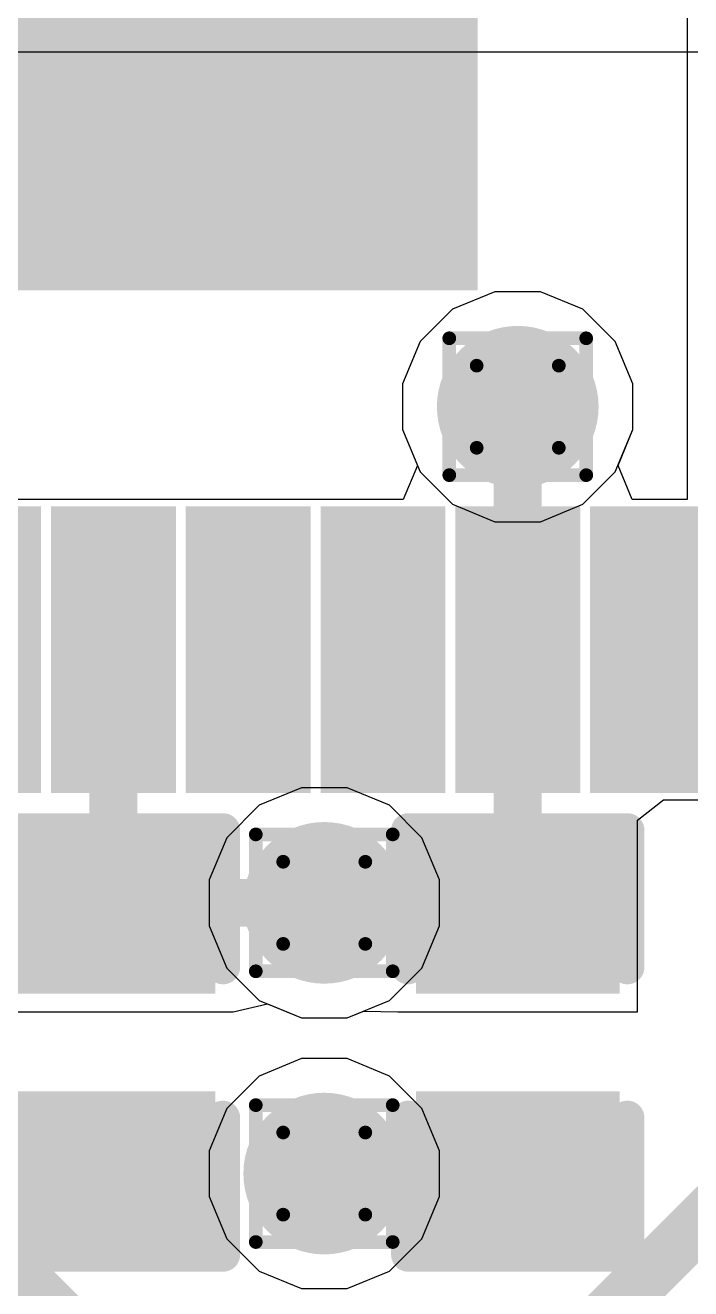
# Model space of a CAD drawing. Header units: inches. Extents: x -22 to 5433, y -13 to 5447.
# Drawn here: x 11.717 to 14.186, y 6.071 to 10.76 of the extents above; entities that cross this region are included whole.
import ezdxf

# ---------------------------------------------------------------- set-up
doc = ezdxf.new("R2010")
doc.units = ezdxf.units.IN
for name, color, linetype in [('Bottom Layer', 5, 'Continuous'), ('Drill Drawing', 1, 'Continuous'), ('Ground', 16, 'Continuous'), ('Power', 76, 'Continuous'), ('Top Layer', 1, 'Continuous'), ('Top Overlay', 2, 'Continuous'), ('Top Paste', 8, 'Continuous'), ('Top Solder', 216, 'Continuous'), ('Via Holes', 16, 'Continuous')]:
    doc.layers.add(name, color=color, linetype=linetype)

msp = doc.modelspace()

# ---------------------------------------------------------------- hatches: boundary and pattern name
at = {"layer": 'Bottom Layer'}
h = msp.add_hatch(color=5, dxfattribs=at)
edge = h.paths.add_edge_path()
edge.add_arc((13.5438, 9.3442), 0.3, 0, 360)
h = msp.add_hatch(color=5, dxfattribs=at)
edge = h.paths.add_edge_path()
edge.add_arc((12.8259, 7.5029), 0.3, 0, 360)
h = msp.add_hatch(color=5, dxfattribs=at)
edge = h.paths.add_edge_path()
edge.add_arc((12.8259, 6.4981), 0.3, 0, 360)
at = {"layer": 'Ground'}
h = msp.add_hatch(color=16, dxfattribs=at)
edge = h.paths.add_edge_path()
edge.add_arc((13.5438, 9.3442), 0.3, 0, 360)
h = msp.add_hatch(color=16, dxfattribs=at)
edge = h.paths.add_edge_path()
edge.add_arc((12.8259, 7.5029), 0.3, 0, 360)
h = msp.add_hatch(color=16, dxfattribs=at)
edge = h.paths.add_edge_path()
edge.add_arc((12.8259, 6.4981), 0.3, 0, 360)
at = {"layer": 'Power'}
h = msp.add_hatch(color=76, dxfattribs=at)
edge = h.paths.add_edge_path()
edge.add_arc((13.5438, 9.3442), 0.3, 0, 360)
h = msp.add_hatch(color=76, dxfattribs=at)
edge = h.paths.add_edge_path()
edge.add_arc((12.8259, 7.5029), 0.3, 0, 360)
h = msp.add_hatch(color=76, dxfattribs=at)
edge = h.paths.add_edge_path()
edge.add_arc((12.8259, 6.4981), 0.3, 0, 360)
at = {"layer": 'Top Layer'}
for points in [[(7.2938, 15.8775), (13.2938, 15.8775), (13.2938, 9.8775), (7.2938, 9.8775)], [(11.9138, 8.8725), (12.1738, 8.8725), (12.1738, 8.0125), (11.9138, 8.0125)], [(12.4138, 8.8725), (12.6738, 8.8725), (12.6738, 8.0125), (12.4138, 8.0125)], [(12.9138, 8.8725), (13.1738, 8.8725), (13.1738, 8.0125), (12.9138, 8.0125)], [(13.4138, 8.8725), (13.6738, 8.8725), (13.6738, 8.0125), (13.4138, 8.0125)], [(13.9138, 8.8725), (14.1738, 8.8725), (14.1738, 8.0125), (13.9138, 8.0125)], [(12.3613, 7.226), (11.7263, 7.226), (11.7263, 7.6832), (12.3613, 7.6832)], [(13.8613, 7.226), (13.2263, 7.226), (13.2263, 7.6832), (13.8613, 7.6832)], [(12.3613, 6.2862), (11.7263, 6.2862), (11.7263, 6.7434), (12.3613, 6.7434)], [(13.8613, 6.2862), (13.2263, 6.2862), (13.2263, 6.7434), (13.8613, 6.7434)]]:
    msp.add_hatch(color=1, dxfattribs=at).paths.add_polyline_path(points)
h = msp.add_hatch(color=1, dxfattribs=at)
edge = h.paths.add_edge_path()
edge.add_arc((13.5438, 9.3442), 0.3, 0, 360)
h = msp.add_hatch(color=1, dxfattribs=at)
edge = h.paths.add_edge_path()
edge.add_arc((12.8259, 7.5029), 0.3, 0, 360)
h = msp.add_hatch(color=1, dxfattribs=at)
edge = h.paths.add_edge_path()
edge.add_arc((12.8259, 6.4981), 0.3, 0, 360)
at = {"layer": 'Top Paste'}
for points in [[(11.9138, 8.8725), (12.1738, 8.8725), (12.1738, 8.0125), (11.9138, 8.0125)], [(12.4138, 8.8725), (12.6738, 8.8725), (12.6738, 8.0125), (12.4138, 8.0125)], [(12.9138, 8.8725), (13.1738, 8.8725), (13.1738, 8.0125), (12.9138, 8.0125)], [(13.4138, 8.8725), (13.6738, 8.8725), (13.6738, 8.0125), (13.4138, 8.0125)], [(13.9138, 8.8725), (14.1738, 8.8725), (14.1738, 8.0125), (13.9138, 8.0125)], [(12.3613, 7.226), (11.7263, 7.226), (11.7263, 7.6832), (12.3613, 7.6832)], [(13.8613, 7.226), (13.2263, 7.226), (13.2263, 7.6832), (13.8613, 7.6832)], [(12.3613, 6.2862), (11.7263, 6.2862), (11.7263, 6.7434), (12.3613, 6.7434)], [(13.8613, 6.2862), (13.2263, 6.2862), (13.2263, 6.7434), (13.8613, 6.7434)]]:
    msp.add_hatch(color=8, dxfattribs=at).paths.add_polyline_path(points)
at = {"layer": 'Top Solder'}
for points in [[(7.1922, 15.9791), (13.3954, 15.9791), (13.3954, 9.7759), (7.1922, 9.7759)], [(11.3122, 8.9741), (11.7754, 8.9741), (11.7754, 7.9109), (11.3122, 7.9109)], [(11.8122, 8.9741), (12.2754, 8.9741), (12.2754, 7.9109), (11.8122, 7.9109)], [(12.3122, 8.9741), (12.7754, 8.9741), (12.7754, 7.9109), (12.3122, 7.9109)], [(12.8122, 8.9741), (13.2754, 8.9741), (13.2754, 7.9109), (12.8122, 7.9109)], [(13.3122, 8.9741), (13.7754, 8.9741), (13.7754, 7.9109), (13.3122, 7.9109)], [(13.8122, 8.9741), (14.2754, 8.9741), (14.2754, 7.9109), (13.8122, 7.9109)], [(12.4213, 7.166), (11.6663, 7.166), (11.6663, 7.7432), (12.4213, 7.7432)], [(13.9213, 7.166), (13.1663, 7.166), (13.1663, 7.7432), (13.9213, 7.7432)], [(12.4213, 6.2262), (11.6663, 6.2262), (11.6663, 6.8034), (12.4213, 6.8034)], [(13.9213, 6.2262), (13.1663, 6.2262), (13.1663, 6.8034), (13.9213, 6.8034)]]:
    msp.add_hatch(color=216, dxfattribs=at).paths.add_polyline_path(points)
at = {"layer": 'Via Holes'}
h = msp.add_hatch(color=7, dxfattribs=at)
edge = h.paths.add_edge_path()
edge.add_arc((13.5438, 9.3442), 0.15, 0, 360)
h = msp.add_hatch(color=7, dxfattribs=at)
edge = h.paths.add_edge_path()
edge.add_arc((12.8259, 7.5029), 0.15, 0, 360)
h = msp.add_hatch(color=7, dxfattribs=at)
edge = h.paths.add_edge_path()
edge.add_arc((12.8259, 6.4981), 0.15, 0, 360)

# ---------------------------------------------------------------- linework, layer by layer
at = {"layer": 'Bottom Layer'}
msp.add_lwpolyline([(13.2344, 5.3309, 0.2032, 0.2032, 0), (14.2988, 6.3953, 0.2032, 0.2032, 0)], format="xyseb", dxfattribs=at)
at = {"layer": 'Drill Drawing'}
for points in [[(13.2898, 9.5982, 0.0508, 0.0508, 0), (13.7978, 9.5982, 0.0508, 0.0508, 0)], [(13.2898, 9.0902, 0.0508, 0.0508, 0), (13.2898, 9.5982, 0.0508, 0.0508, 0)], [(13.7978, 9.0902, 0.0508, 0.0508, 0), (13.7978, 9.5982, 0.0508, 0.0508, 0)], [(13.3914, 9.4966, 0.0508, 0.0508, 0), (13.6962, 9.4966, 0.0508, 0.0508, 0)], [(13.3914, 9.1918, 0.0508, 0.0508, 0), (13.3914, 9.4966, 0.0508, 0.0508, 0)], [(13.6962, 9.1918, 0.0508, 0.0508, 0), (13.6962, 9.4966, 0.0508, 0.0508, 0)], [(13.3914, 9.1918, 0.0508, 0.0508, 0), (13.6962, 9.1918, 0.0508, 0.0508, 0)], [(13.2898, 9.0902, 0.0508, 0.0508, 0), (13.7978, 9.0902, 0.0508, 0.0508, 0)], [(12.5719, 7.7569, 0.0508, 0.0508, 0), (13.0799, 7.7569, 0.0508, 0.0508, 0)], [(12.5719, 7.2489, 0.0508, 0.0508, 0), (12.5719, 7.7569, 0.0508, 0.0508, 0)], [(13.0799, 7.2489, 0.0508, 0.0508, 0), (13.0799, 7.7569, 0.0508, 0.0508, 0)], [(12.6735, 7.6553, 0.0508, 0.0508, 0), (12.9783, 7.6553, 0.0508, 0.0508, 0)], [(12.6735, 7.3505, 0.0508, 0.0508, 0), (12.6735, 7.6553, 0.0508, 0.0508, 0)], [(12.9783, 7.3505, 0.0508, 0.0508, 0), (12.9783, 7.6553, 0.0508, 0.0508, 0)], [(12.6735, 7.3505, 0.0508, 0.0508, 0), (12.9783, 7.3505, 0.0508, 0.0508, 0)], [(12.5719, 7.2489, 0.0508, 0.0508, 0), (13.0799, 7.2489, 0.0508, 0.0508, 0)], [(12.5719, 6.7521, 0.0508, 0.0508, 0), (13.0799, 6.7521, 0.0508, 0.0508, 0)], [(12.5719, 6.2441, 0.0508, 0.0508, 0), (12.5719, 6.7521, 0.0508, 0.0508, 0)], [(13.0799, 6.2441, 0.0508, 0.0508, 0), (13.0799, 6.7521, 0.0508, 0.0508, 0)], [(12.6735, 6.6505, 0.0508, 0.0508, 0), (12.9783, 6.6505, 0.0508, 0.0508, 0)], [(12.6735, 6.3457, 0.0508, 0.0508, 0), (12.6735, 6.6505, 0.0508, 0.0508, 0)], [(12.9783, 6.3457, 0.0508, 0.0508, 0), (12.9783, 6.6505, 0.0508, 0.0508, 0)], [(12.6735, 6.3457, 0.0508, 0.0508, 0), (12.9783, 6.3457, 0.0508, 0.0508, 0)], [(12.5719, 6.2441, 0.0508, 0.0508, 0), (13.0799, 6.2441, 0.0508, 0.0508, 0)]]:
    msp.add_lwpolyline(points, format="xyseb", dxfattribs=at)
for points in [[(13.2771, 9.5982, 0.0254, 0.0254, 1), (13.3025, 9.5982, 0.0254, 0.0254, 1)], [(13.2771, 9.5982, 0.0254, 0.0254, 1), (13.3025, 9.5982, 0.0254, 0.0254, 1)], [(13.7851, 9.5982, 0.0254, 0.0254, 1), (13.8105, 9.5982, 0.0254, 0.0254, 1)], [(13.7851, 9.5982, 0.0254, 0.0254, 1), (13.8105, 9.5982, 0.0254, 0.0254, 1)], [(13.3787, 9.4966, 0.0254, 0.0254, 1), (13.4041, 9.4966, 0.0254, 0.0254, 1)], [(13.3787, 9.4966, 0.0254, 0.0254, 1), (13.4041, 9.4966, 0.0254, 0.0254, 1)], [(13.6835, 9.4966, 0.0254, 0.0254, 1), (13.7089, 9.4966, 0.0254, 0.0254, 1)], [(13.6835, 9.4966, 0.0254, 0.0254, 1), (13.7089, 9.4966, 0.0254, 0.0254, 1)], [(13.3787, 9.1918, 0.0254, 0.0254, 1), (13.4041, 9.1918, 0.0254, 0.0254, 1)], [(13.3787, 9.1918, 0.0254, 0.0254, 1), (13.4041, 9.1918, 0.0254, 0.0254, 1)], [(13.6835, 9.1918, 0.0254, 0.0254, 1), (13.7089, 9.1918, 0.0254, 0.0254, 1)], [(13.6835, 9.1918, 0.0254, 0.0254, 1), (13.7089, 9.1918, 0.0254, 0.0254, 1)], [(13.2771, 9.0902, 0.0254, 0.0254, 1), (13.3025, 9.0902, 0.0254, 0.0254, 1)], [(13.2771, 9.0902, 0.0254, 0.0254, 1), (13.3025, 9.0902, 0.0254, 0.0254, 1)], [(13.7851, 9.0902, 0.0254, 0.0254, 1), (13.8105, 9.0902, 0.0254, 0.0254, 1)], [(13.7851, 9.0902, 0.0254, 0.0254, 1), (13.8105, 9.0902, 0.0254, 0.0254, 1)], [(12.5592, 7.7569, 0.0254, 0.0254, 1), (12.5846, 7.7569, 0.0254, 0.0254, 1)], [(12.5592, 7.7569, 0.0254, 0.0254, 1), (12.5846, 7.7569, 0.0254, 0.0254, 1)], [(13.0672, 7.7569, 0.0254, 0.0254, 1), (13.0926, 7.7569, 0.0254, 0.0254, 1)], [(13.0672, 7.7569, 0.0254, 0.0254, 1), (13.0926, 7.7569, 0.0254, 0.0254, 1)], [(12.6608, 7.6553, 0.0254, 0.0254, 1), (12.6862, 7.6553, 0.0254, 0.0254, 1)], [(12.6608, 7.6553, 0.0254, 0.0254, 1), (12.6862, 7.6553, 0.0254, 0.0254, 1)], [(12.9656, 7.6553, 0.0254, 0.0254, 1), (12.991, 7.6553, 0.0254, 0.0254, 1)], [(12.9656, 7.6553, 0.0254, 0.0254, 1), (12.991, 7.6553, 0.0254, 0.0254, 1)], [(12.6608, 7.3505, 0.0254, 0.0254, 1), (12.6862, 7.3505, 0.0254, 0.0254, 1)], [(12.6608, 7.3505, 0.0254, 0.0254, 1), (12.6862, 7.3505, 0.0254, 0.0254, 1)], [(12.9656, 7.3505, 0.0254, 0.0254, 1), (12.991, 7.3505, 0.0254, 0.0254, 1)], [(12.9656, 7.3505, 0.0254, 0.0254, 1), (12.991, 7.3505, 0.0254, 0.0254, 1)], [(12.5592, 7.2489, 0.0254, 0.0254, 1), (12.5846, 7.2489, 0.0254, 0.0254, 1)], [(12.5592, 7.2489, 0.0254, 0.0254, 1), (12.5846, 7.2489, 0.0254, 0.0254, 1)], [(13.0672, 7.2489, 0.0254, 0.0254, 1), (13.0926, 7.2489, 0.0254, 0.0254, 1)], [(13.0672, 7.2489, 0.0254, 0.0254, 1), (13.0926, 7.2489, 0.0254, 0.0254, 1)], [(12.5592, 6.7521, 0.0254, 0.0254, 1), (12.5846, 6.7521, 0.0254, 0.0254, 1)], [(12.5592, 6.7521, 0.0254, 0.0254, 1), (12.5846, 6.7521, 0.0254, 0.0254, 1)], [(13.0672, 6.7521, 0.0254, 0.0254, 1), (13.0926, 6.7521, 0.0254, 0.0254, 1)], [(13.0672, 6.7521, 0.0254, 0.0254, 1), (13.0926, 6.7521, 0.0254, 0.0254, 1)], [(12.6608, 6.6505, 0.0254, 0.0254, 1), (12.6862, 6.6505, 0.0254, 0.0254, 1)], [(12.6608, 6.6505, 0.0254, 0.0254, 1), (12.6862, 6.6505, 0.0254, 0.0254, 1)], [(12.9656, 6.6505, 0.0254, 0.0254, 1), (12.991, 6.6505, 0.0254, 0.0254, 1)], [(12.9656, 6.6505, 0.0254, 0.0254, 1), (12.991, 6.6505, 0.0254, 0.0254, 1)], [(12.6608, 6.3457, 0.0254, 0.0254, 1), (12.6862, 6.3457, 0.0254, 0.0254, 1)], [(12.6608, 6.3457, 0.0254, 0.0254, 1), (12.6862, 6.3457, 0.0254, 0.0254, 1)], [(12.9656, 6.3457, 0.0254, 0.0254, 1), (12.991, 6.3457, 0.0254, 0.0254, 1)], [(12.9656, 6.3457, 0.0254, 0.0254, 1), (12.991, 6.3457, 0.0254, 0.0254, 1)], [(12.5592, 6.2441, 0.0254, 0.0254, 1), (12.5846, 6.2441, 0.0254, 0.0254, 1)], [(12.5592, 6.2441, 0.0254, 0.0254, 1), (12.5846, 6.2441, 0.0254, 0.0254, 1)], [(13.0672, 6.2441, 0.0254, 0.0254, 1), (13.0926, 6.2441, 0.0254, 0.0254, 1)], [(13.0672, 6.2441, 0.0254, 0.0254, 1), (13.0926, 6.2441, 0.0254, 0.0254, 1)]]:
    msp.add_lwpolyline(points, format="xyseb", close=True, dxfattribs=at)
at = {"layer": 'Ground'}
for p, q in [((8.6465, 10.6607), (15.7985, 10.6607)), ((13.4589, 9.7712), (13.302, 9.7062)), ((13.6288, 9.7712), (13.4589, 9.7712)), ((13.7857, 9.7062), (13.6288, 9.7712)), ((13.302, 9.7062), (13.1818, 9.5861)), ((13.9058, 9.5861), (13.7857, 9.7062)), ((13.1818, 9.5861), (13.1168, 9.4292)), ((13.9708, 9.4292), (13.9058, 9.5861)), ((13.1168, 9.4292), (13.1168, 9.2593)), ((13.9708, 9.2593), (13.9708, 9.4292)), ((13.1168, 9.2593), (13.1818, 9.1024)), ((13.9058, 9.1024), (13.9708, 9.2593)), ((13.1818, 9.1024), (13.302, 8.9823)), ((13.7857, 8.9823), (13.9058, 9.1024)), ((13.302, 8.9823), (13.4589, 8.9172)), ((13.6288, 8.9172), (13.7857, 8.9823)), ((13.4589, 8.9172), (13.6288, 8.9172)), ((12.741, 7.9299), (12.584, 7.8649)), ((12.9108, 7.9299), (12.741, 7.9299)), ((13.0678, 7.8649), (12.9108, 7.9299)), ((12.584, 7.8649), (12.4639, 7.7448)), ((13.1879, 7.7448), (13.0678, 7.8649)), ((12.4639, 7.7448), (12.3989, 7.5879)), ((13.2529, 7.5879), (13.1879, 7.7448)), ((12.3989, 7.5879), (12.3989, 7.418)), ((13.2529, 7.418), (13.2529, 7.5879)), ((12.3989, 7.418), (12.4639, 7.261)), ((13.1879, 7.261), (13.2529, 7.418)), ((12.4639, 7.261), (12.584, 7.1409)), ((13.0678, 7.1409), (13.1879, 7.261)), ((12.584, 7.1409), (12.741, 7.0759)), ((12.9108, 7.0759), (13.0678, 7.1409)), ((12.741, 7.0759), (12.9108, 7.0759))]:
    msp.add_line(p, q, dxfattribs=at)
at = {"layer": 'Power'}
for p, q in [((12.741, 6.9251), (12.584, 6.8601)), ((12.9108, 6.9251), (12.741, 6.9251)), ((13.0678, 6.8601), (12.9108, 6.9251)), ((12.584, 6.8601), (12.4639, 6.74)), ((13.1879, 6.74), (13.0678, 6.8601)), ((12.4639, 6.74), (12.3989, 6.5831)), ((13.2529, 6.5831), (13.1879, 6.74)), ((12.3989, 6.5831), (12.3989, 6.4132)), ((13.2529, 6.4132), (13.2529, 6.5831)), ((12.3989, 6.4132), (12.4639, 6.2563)), ((13.1879, 6.2563), (13.2529, 6.4132)), ((12.4639, 6.2563), (12.584, 6.1362)), ((13.0678, 6.1362), (13.1879, 6.2563)), ((12.584, 6.1362), (12.741, 6.0711)), ((12.9108, 6.0711), (13.0678, 6.1362)), ((12.741, 6.0711), (12.9108, 6.0711))]:
    msp.add_line(p, q, dxfattribs=at)
at = {"layer": 'Top Layer'}
for p, q in [((14.1718, 10.8705), (14.1718, 9.8705)), ((14.1718, 9.8705), (14.1718, 8.9995)), ((13.4589, 9.7712), (13.302, 9.7062)), ((13.6288, 9.7712), (13.4589, 9.7712)), ((13.7857, 9.7062), (13.6288, 9.7712)), ((13.302, 9.7062), (13.1818, 9.5861)), ((13.9058, 9.5861), (13.7857, 9.7062)), ((13.1818, 9.5861), (13.1168, 9.4292)), ((13.9708, 9.4292), (13.9058, 9.5861)), ((13.1168, 9.4292), (13.1168, 9.2593)), ((13.9708, 9.2593), (13.9708, 9.4292)), ((13.1168, 9.2593), (13.1718, 9.1265)), ((13.9158, 9.1265), (13.9708, 9.2593)), ((13.1718, 9.1265), (13.1187, 8.9995)), ((13.9689, 8.9995), (13.9158, 9.1265)), ((13.1187, 8.9995), (10.062, 8.9995)), ((14.1718, 8.9995), (13.9689, 8.9995)), ((13.9883, 7.8102), (14.0841, 7.8855)), ((14.0841, 7.8855), (14.3008, 7.8855)), ((13.9883, 7.099), (13.9883, 7.8102)), ((12.4883, 7.099), (12.6153, 7.128)), ((12.6153, 7.128), (12.741, 7.0759)), ((11.5993, 7.099), (12.4883, 7.099)), ((12.4883, 7.099), (12.4883, 7.099)), ((12.9108, 7.0759), (12.9723, 7.1014)), ((12.9723, 7.1014), (13.0993, 7.099)), ((13.0993, 7.099), (13.0993, 7.099)), ((13.0993, 7.099), (13.0993, 7.099)), ((13.0993, 7.099), (13.9883, 7.099)), ((12.741, 7.0759), (12.9108, 7.0759))]:
    msp.add_line(p, q, dxfattribs=at)
for points in [[(13.5438, 8.4425, 0.1778, 0.1778, 0), (13.5438, 9.3442, 0.1778, 0.1778, 0)], [(12.0438, 7.4546, 0.1778, 0.1778, 0), (12.0438, 8.4425, 0.1778, 0.1778, 0)], [(13.5438, 7.4546, 0.1778, 0.1778, 0), (13.5438, 8.4425, 0.1778, 0.1778, 0)], [(12.0035, 7.5029, 0.1778, 0.1778, 0), (12.8259, 7.5029, 0.1778, 0.1778, 0)], [(11.2801, 6.4981, 0.254, 0.254, 0), (11.8551, 5.9231, 0.254, 0.254, 0)]]:
    msp.add_lwpolyline(points, format="xyseb", dxfattribs=at)
for points in [[(13.4994, 9.3442, 0.0889, 0.0889, 1), (13.5883, 9.3442, 0.0889, 0.0889, 1)], [(11.9994, 8.4425, 0.0889, 0.0889, 1), (12.0883, 8.4425, 0.0889, 0.0889, 1)], [(13.4994, 8.4425, 0.0889, 0.0889, 1), (13.5883, 8.4425, 0.0889, 0.0889, 1)], [(13.4994, 8.4425, 0.0889, 0.0889, 1), (13.5883, 8.4425, 0.0889, 0.0889, 1)], [(11.9591, 7.5029, 0.0889, 0.0889, 1), (12.048, 7.5029, 0.0889, 0.0889, 1)], [(12.7815, 7.5029, 0.0889, 0.0889, 1), (12.8704, 7.5029, 0.0889, 0.0889, 1)], [(11.9994, 7.4546, 0.0889, 0.0889, 1), (12.0883, 7.4546, 0.0889, 0.0889, 1)], [(13.4994, 7.4546, 0.0889, 0.0889, 1), (13.5883, 7.4546, 0.0889, 0.0889, 1)]]:
    msp.add_lwpolyline(points, format="xyseb", close=True, dxfattribs=at)
at = {"layer": 'Top Overlay'}
for points in [[(11.6374, 7.7721, 0.127, 0.127, 0), (12.4502, 7.7721, 0.127, 0.127, 0)], [(12.4502, 7.2641, 0.127, 0.127, 0), (12.4502, 7.7721, 0.127, 0.127, 0)], [(13.1374, 7.2641, 0.127, 0.127, 0), (13.1374, 7.7721, 0.127, 0.127, 0)], [(13.1374, 7.7721, 0.127, 0.127, 0), (13.9502, 7.7721, 0.127, 0.127, 0)], [(13.9502, 7.2641, 0.127, 0.127, 0), (13.9502, 7.7721, 0.127, 0.127, 0)], [(12.4502, 6.1973, 0.127, 0.127, 0), (12.4502, 6.7053, 0.127, 0.127, 0)], [(13.1374, 6.1973, 0.127, 0.127, 0), (13.1374, 6.7053, 0.127, 0.127, 0)], [(13.9502, 6.1973, 0.127, 0.127, 0), (13.9502, 6.7053, 0.127, 0.127, 0)], [(11.6374, 6.1973, 0.127, 0.127, 0), (12.4502, 6.1973, 0.127, 0.127, 0)], [(13.1374, 6.1973, 0.127, 0.127, 0), (13.9502, 6.1973, 0.127, 0.127, 0)]]:
    msp.add_lwpolyline(points, format="xyseb", dxfattribs=at)
for points in [[(12.4185, 7.7721, 0.0635, 0.0635, 1), (12.482, 7.7721, 0.0635, 0.0635, 1)], [(12.4185, 7.7721, 0.0635, 0.0635, 1), (12.482, 7.7721, 0.0635, 0.0635, 1)], [(13.1057, 7.7721, 0.0635, 0.0635, 1), (13.1692, 7.7721, 0.0635, 0.0635, 1)], [(13.1057, 7.7721, 0.0635, 0.0635, 1), (13.1692, 7.7721, 0.0635, 0.0635, 1)], [(13.9185, 7.7721, 0.0635, 0.0635, 1), (13.982, 7.7721, 0.0635, 0.0635, 1)], [(13.9185, 7.7721, 0.0635, 0.0635, 1), (13.982, 7.7721, 0.0635, 0.0635, 1)], [(12.4185, 7.2641, 0.0635, 0.0635, 1), (12.482, 7.2641, 0.0635, 0.0635, 1)], [(13.1057, 7.2641, 0.0635, 0.0635, 1), (13.1692, 7.2641, 0.0635, 0.0635, 1)], [(13.9185, 7.2641, 0.0635, 0.0635, 1), (13.982, 7.2641, 0.0635, 0.0635, 1)], [(12.4185, 6.7053, 0.0635, 0.0635, 1), (12.482, 6.7053, 0.0635, 0.0635, 1)], [(13.1057, 6.7053, 0.0635, 0.0635, 1), (13.1692, 6.7053, 0.0635, 0.0635, 1)], [(13.9185, 6.7053, 0.0635, 0.0635, 1), (13.982, 6.7053, 0.0635, 0.0635, 1)], [(12.4185, 6.1973, 0.0635, 0.0635, 1), (12.482, 6.1973, 0.0635, 0.0635, 1)], [(12.4185, 6.1973, 0.0635, 0.0635, 1), (12.482, 6.1973, 0.0635, 0.0635, 1)], [(13.1057, 6.1973, 0.0635, 0.0635, 1), (13.1692, 6.1973, 0.0635, 0.0635, 1)], [(13.1057, 6.1973, 0.0635, 0.0635, 1), (13.1692, 6.1973, 0.0635, 0.0635, 1)], [(13.9185, 6.1973, 0.0635, 0.0635, 1), (13.982, 6.1973, 0.0635, 0.0635, 1)], [(13.9185, 6.1973, 0.0635, 0.0635, 1), (13.982, 6.1973, 0.0635, 0.0635, 1)]]:
    msp.add_lwpolyline(points, format="xyseb", close=True, dxfattribs=at)

doc.saveas('drawing.dxf')
